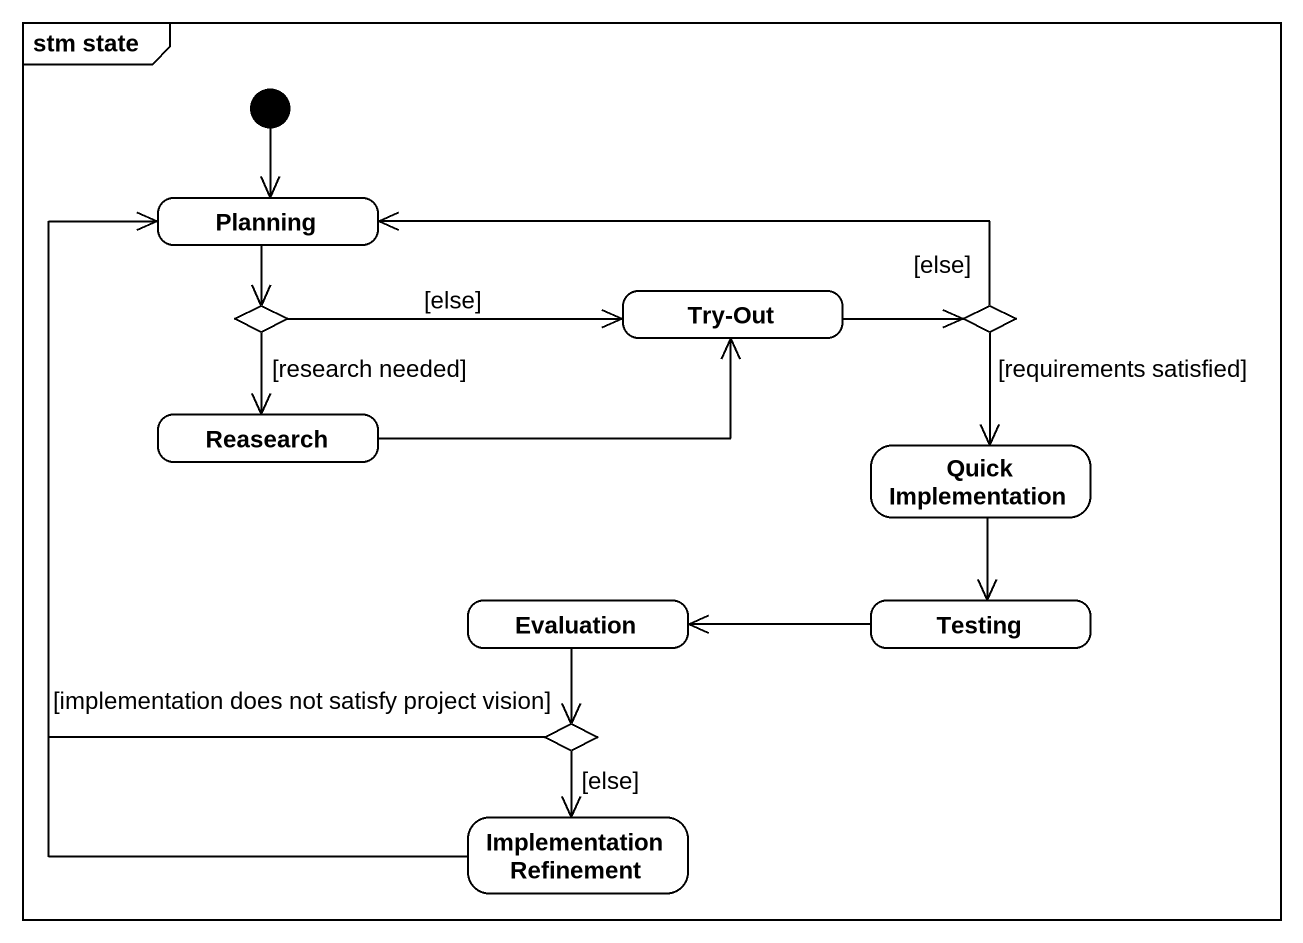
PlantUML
@startuml
mainframe stm state
hide empty description
state Planning
state choice1 <<choice>>
state "Try-Out" as Try_Out
state choice2 <<choice>>
state Reasearch
state "Quick Implementation" as Quick_Implementation
state Evaluation
state Testing
state "Implementation Refinement" as Implementation_Refinement
state choice3 <<choice>>
[*] --> Planning
Planning --> choice1
choice1 -right-> Try_Out : [else]
choice1 --> Reasearch : [research needed]
Try_Out -right-> choice2
choice2 -left-> Planning : [else]
choice2 --> Quick_Implementation : [requirements satisfied]
Reasearch -right-> Try_Out
Quick_Implementation --> Testing
Evaluation --> choice3
Testing -left-> Evaluation
Implementation_Refinement -up-> Planning
choice3 -up-> Planning : [implementation does not satisfy project vision]
choice3 --> Implementation_Refinement : [else]
@enduml
